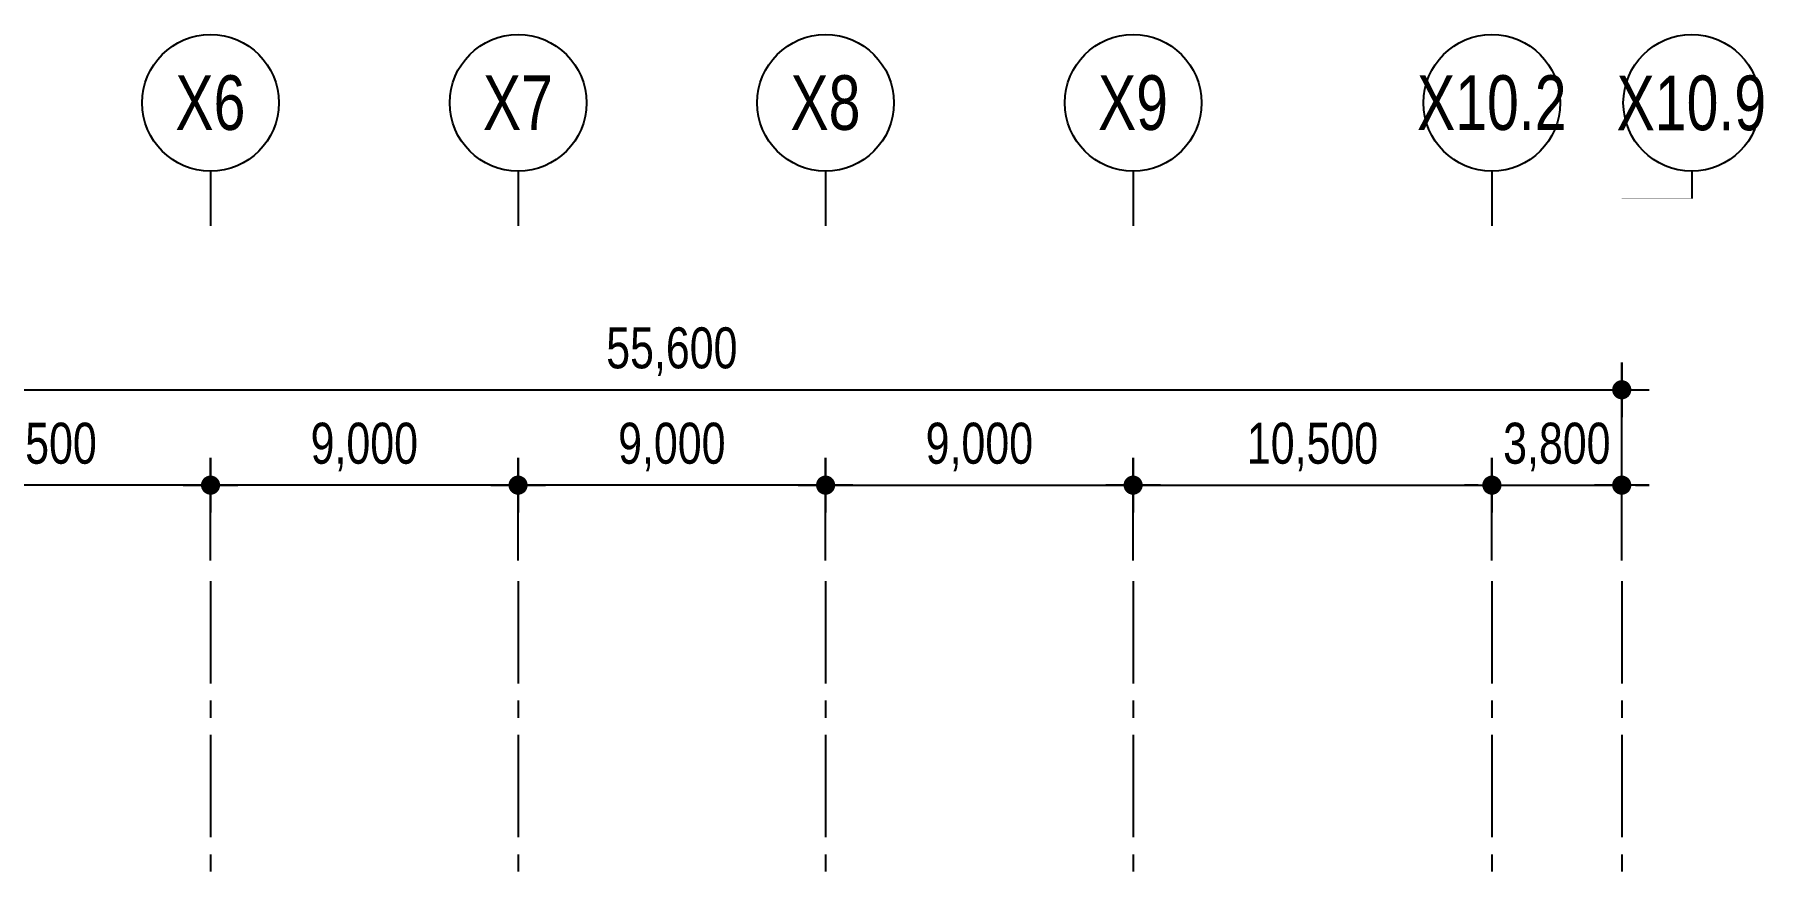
# Model space of a CAD drawing. Header units: millimetres. Extents: x 10000 to 302800, y 6800 to 229018.
# Drawn here: x 89178 to 139774, y 90572 to 115159 of the extents above; entities that cross this region are included whole.
import ezdxf
from ezdxf.enums import TextEntityAlignment as Align

# ---------------------------------------------------------------- set-up
doc = ezdxf.new("R2010")
doc.units = ezdxf.units.MM
doc.header["$LTSCALE"] = 400
doc.header["$MEASUREMENT"] = 0
doc.linetypes.add('X-GRID_5~ROOF$0$CENTER2', pattern=[1.125, 0.75, -0.125, 0.125, -0.125])
doc.layers.get('0').update_dxf_attribs({"linetype": 'CONTINUOUS'})
for name, color, linetype in [('A-DIM1', 7, 'CONTINUOUS'), ('A-SYM', 7, 'CONTINUOUS'), ('A-TXT1', 3, 'CONTINUOUS'), ('X-GRID_5~ROOF$0$A-CEN1', 1, 'X-GRID_5~ROOF$0$CENTER2')]:
    doc.layers.add(name, color=color, linetype=linetype)
doc.styles.add('Heerim', font='', dxfattribs={"width": 0.8})
doc.styles.add('Hrtext', font='', dxfattribs={"width": 0.8})
doc.styles.get('Heerim').set_extended_font_data('Dotum')
doc.styles.get('Hrtext').set_extended_font_data('Dotum')
doc.dimstyles.new('HEERIM(Ext)', dxfattribs={"dimtxt": 3, "dimasz": 1, "dimexe": 2, "dimexo": 1.5, "dimgap": 1, "dimtad": 1, "dimdec": 0, "dimzin": 0, "dimdsep": 46, "dimlunit": 6, "dimtxsty": 'Hrtext', "dimblk": 'dotdim1', "dimcen": 1, "dimdle": 2, "dimclrd": 256, "dimclre": 256, "dimclrt": 3, "dimadec": 0, "dimazin": 0, "dimtfac": 1, "dimtdec": 0, "dimtix": 1, "dimtmove": 2, "dimatfit": 3, "dimldrblk": 'dotdim1', "dimfxl": 2, "dimtolj": 1, "dimtzin": 0, "dimlwd": -1, "dimarcsym": 0})

# ---------------------------------------------------------------- blocks, each defined once
blk = doc.blocks.new('X-GRID_5~ROOF')
at = {"layer": 'X-GRID_5~ROOF$0$A-CEN1', "ltscale": 10}
for p, q in [((89549, 117553), (89549, 58621)), ((98549, 117553), (98549, 58621)), ((107549, 117553), (107549, 58621)), ((116549, 117553), (116549, 58621)), ((127049, 117553), (127049, 58621)), ((130849, 117553), (130849, 58621))]:
    blk.add_line(p, q, dxfattribs=at)
blk = doc.blocks.new('X-BASE-9F')
blk.add_blockref('X-GRID_5~ROOF', (0, 0))
blk = doc.blocks.new('*U77')
for q in [(0, 0), (0, 2)]:
    blk.add_line((0, 4), q)
blk.add_circle((0, 9), 5)
at = {"style": 'Heerim', "width": 0.8}
blk.add_attdef('NO', text='', height=4, dxfattribs=at).set_placement((-0.01, 9.02), align=Align.MIDDLE_CENTER)
blk = doc.blocks.new('dotdim1')
at = {"layer": 'A-DIM1'}
for p, q in [((0, 2), (0, -2)), ((-2, 0), (2, 0))]:
    blk.add_line(p, q, dxfattribs=at)
at = {"layer": 'A-DIM1', "const_width": 0.7}
blk.add_lwpolyline([(0.35, 0, 1), (-0.35, 0, 1)], format="xyb", close=True, dxfattribs=at)
blk = doc.blocks.new('*D45')
at = {"layer": 'A-DIM1', "lineweight": -2, "transparency": 16777216}
for p, q in [((48200, 12182), (48200, 15190)), ((52000, 12182), (52000, 15190))]:
    blk.add_line(p, q, dxfattribs=at)
at = {"layer": 'A-DIM1', "transparency": 16777216}
for p, q in [((47800, 14390), (47400, 14390)), ((48200, 14390), (52000, 14390)), ((52400, 14390), (52800, 14390))]:
    blk.add_line(p, q, dxfattribs=at)
at = {"layer": 'A-DIM1', "transparency": 16777216, "xscale": 400, "yscale": 400, "zscale": 400}
blk.add_blockref('dotdim1', (48200, 14390), dxfattribs=at)
at = {"layer": 'A-DIM1', "transparency": 16777216, "xscale": 400, "yscale": 400, "zscale": 400, "rotation": 180}
blk.add_blockref('dotdim1', (52000, 14390), dxfattribs=at)
at = {"layer": 'A-DIM1', "color": 3, "transparency": 16777216, "insert": (50100, 15506), "char_height": 1200, "attachment_point": 5, "style": 'Hrtext'}
blk.add_mtext('\\A1;3,800', dxfattribs=at)
blk = doc.blocks.new('*D49')
at = {"layer": 'A-DIM1', "lineweight": -2, "transparency": 16777216}
for p, q in [((37700, 12182), (37700, 15190)), ((48200, 12182), (48200, 15190))]:
    blk.add_line(p, q, dxfattribs=at)
at = {"layer": 'A-DIM1', "transparency": 16777216}
blk.add_line((38100, 14390), (47800, 14390), dxfattribs=at)
at = {"layer": 'A-DIM1', "transparency": 16777216, "xscale": 400, "yscale": 400, "zscale": 400, "rotation": 180}
blk.add_blockref('dotdim1', (37700, 14390), dxfattribs=at)
at = {"layer": 'A-DIM1', "transparency": 16777216, "xscale": 400, "yscale": 400, "zscale": 400}
blk.add_blockref('dotdim1', (48200, 14390), dxfattribs=at)
at = {"layer": 'A-DIM1', "color": 3, "transparency": 16777216, "insert": (42950, 15506), "char_height": 1200, "attachment_point": 5, "style": 'Hrtext'}
blk.add_mtext('\\A1;10,500', dxfattribs=at)
blk = doc.blocks.new('*D50')
at = {"layer": 'A-DIM1', "lineweight": -2, "transparency": 16777216}
for p, q in [((28700, 12182), (28700, 15190)), ((37700, 12182), (37700, 15190))]:
    blk.add_line(p, q, dxfattribs=at)
at = {"layer": 'A-DIM1', "transparency": 16777216}
blk.add_line((29100, 14390), (37300, 14390), dxfattribs=at)
at = {"layer": 'A-DIM1', "transparency": 16777216, "xscale": 400, "yscale": 400, "zscale": 400, "rotation": 180}
blk.add_blockref('dotdim1', (28700, 14390), dxfattribs=at)
at = {"layer": 'A-DIM1', "transparency": 16777216, "xscale": 400, "yscale": 400, "zscale": 400}
blk.add_blockref('dotdim1', (37700, 14390), dxfattribs=at)
at = {"layer": 'A-DIM1', "color": 3, "transparency": 16777216, "insert": (33200, 15506), "char_height": 1200, "attachment_point": 5, "style": 'Hrtext'}
blk.add_mtext('\\A1;9,000', dxfattribs=at)
blk = doc.blocks.new('*D51')
at = {"layer": 'A-DIM1', "lineweight": -2, "transparency": 16777216}
for p, q in [((19700, 12182), (19700, 15190)), ((28700, 12182), (28700, 15190))]:
    blk.add_line(p, q, dxfattribs=at)
at = {"layer": 'A-DIM1', "transparency": 16777216}
blk.add_line((28300, 14390), (20100, 14390), dxfattribs=at)
at = {"layer": 'A-DIM1', "transparency": 16777216, "xscale": 400, "yscale": 400, "zscale": 400, "rotation": 180}
blk.add_blockref('dotdim1', (19700, 14390), dxfattribs=at)
at = {"layer": 'A-DIM1', "transparency": 16777216, "xscale": 400, "yscale": 400, "zscale": 400}
blk.add_blockref('dotdim1', (28700, 14390), dxfattribs=at)
at = {"layer": 'A-DIM1', "color": 3, "transparency": 16777216, "insert": (24200, 15506), "char_height": 1200, "attachment_point": 5, "style": 'Hrtext'}
blk.add_mtext('\\A1;9,000', dxfattribs=at)
blk = doc.blocks.new('*D52')
at = {"layer": 'A-DIM1', "lineweight": -2, "transparency": 16777216}
for p, q in [((10700, 12182), (10700, 15190)), ((19700, 12182), (19700, 15190))]:
    blk.add_line(p, q, dxfattribs=at)
at = {"layer": 'A-DIM1', "transparency": 16777216}
blk.add_line((19300, 14390), (11100, 14390), dxfattribs=at)
at = {"layer": 'A-DIM1', "transparency": 16777216, "xscale": 400, "yscale": 400, "zscale": 400, "rotation": 180}
blk.add_blockref('dotdim1', (10700, 14390), dxfattribs=at)
at = {"layer": 'A-DIM1', "transparency": 16777216, "xscale": 400, "yscale": 400, "zscale": 400}
blk.add_blockref('dotdim1', (19700, 14390), dxfattribs=at)
at = {"layer": 'A-DIM1', "color": 3, "transparency": 16777216, "insert": (15200, 15506), "char_height": 1200, "attachment_point": 5, "style": 'Hrtext'}
blk.add_mtext('\\A1;9,000', dxfattribs=at)
blk = doc.blocks.new('*D53')
at = {"layer": 'A-DIM1', "lineweight": -2, "transparency": 16777216}
for p, q in [((200, 12182), (200, 15190)), ((10700, 12182), (10700, 15190))]:
    blk.add_line(p, q, dxfattribs=at)
at = {"layer": 'A-DIM1', "transparency": 16777216}
blk.add_line((10300, 14390), (600, 14390), dxfattribs=at)
at = {"layer": 'A-DIM1', "transparency": 16777216, "xscale": 400, "yscale": 400, "zscale": 400, "rotation": 180}
blk.add_blockref('dotdim1', (200, 14390), dxfattribs=at)
at = {"layer": 'A-DIM1', "transparency": 16777216, "xscale": 400, "yscale": 400, "zscale": 400}
blk.add_blockref('dotdim1', (10700, 14390), dxfattribs=at)
at = {"layer": 'A-DIM1', "color": 3, "transparency": 16777216, "insert": (5450, 15506), "char_height": 1200, "attachment_point": 5, "style": 'Hrtext'}
blk.add_mtext('\\A1;10,500', dxfattribs=at)
blk = doc.blocks.new('*D55')
at = {"layer": 'A-DIM1', "lineweight": -2, "transparency": 16777216}
for p, q in [((-3600, 12182), (-3600, 17982)), ((52000, 12182), (52000, 17982))]:
    blk.add_line(p, q, dxfattribs=at)
at = {"layer": 'A-DIM1', "transparency": 16777216}
blk.add_line((-3200, 17182), (51600, 17182), dxfattribs=at)
at = {"layer": 'A-DIM1', "transparency": 16777216, "xscale": 400, "yscale": 400, "zscale": 400, "rotation": 180}
blk.add_blockref('dotdim1', (-3600, 17182), dxfattribs=at)
at = {"layer": 'A-DIM1', "transparency": 16777216, "xscale": 400, "yscale": 400, "zscale": 400}
blk.add_blockref('dotdim1', (52000, 17182), dxfattribs=at)
at = {"layer": 'A-DIM1', "color": 3, "transparency": 16777216, "insert": (24200, 18298), "char_height": 1200, "attachment_point": 5, "style": 'Hrtext'}
blk.add_mtext('\\A1;55,600', dxfattribs=at)
blk = doc.blocks.new('TOWER DIM')
blk.add_line((54046.2, 23581.5), (54046.2, 22781.5))
blk.add_circle((54046.2, 25581.5), 2000)
at = {"layer": 'A-SYM', "const_width": 0.7}
blk.add_lwpolyline([(54046.2, 22781.5), (52000, 22781.5), (52000, 21981.5)], dxfattribs=at)
at = {"layer": 'A-SYM', "xscale": 400, "yscale": 400, "zscale": 400}
for p, values in [((10700, 21981.5), {'NO': 'X6'}), ((19700, 21981.5), {'NO': 'X7'}), ((28700, 21981.5), {'NO': 'X8'}), ((37700, 21981.5), {'NO': 'X9'}), ((48200, 21981.5), {'NO': 'X10.2'})]:
    blk.add_blockref('*U77', p, dxfattribs=at).add_auto_attribs(values)
at = {"layer": 'A-SYM', "style": 'Hrtext', "width": 0.8}
blk.add_text('X10.9', height=1600, dxfattribs=at).set_placement((54037.5, 25581.5), align=Align.MIDDLE_CENTER)
at = {"layer": 'A-DIM1'}
for base, p1, p2, picture, middle in [((52000, 17181.5), (-3600, 11581.5), (52000, 11581.5), '*D55', (24200, 18298)), ((200, 14389.5), (10700, 11581.5), (200, 11581.5), '*D53', (5450, 15506)), ((10700, 14389.5), (19700, 11581.5), (10700, 11581.5), '*D52', (15200, 15506)), ((19700, 14389.5), (28700, 11581.5), (19700, 11581.5), '*D51', (24200, 15506)), ((37700, 14389.5), (28700, 11581.5), (37700, 11581.5), '*D50', (33200, 15506)), ((48200, 14389.5), (37700, 11581.5), (48200, 11581.5), '*D49', (42950, 15506)), ((52000, 14389.5), (48200, 11581.5), (52000, 11581.5), '*D45', (50100, 15506))]:
    dim = blk.add_linear_dim(base=base, p1=p1, p2=p2, dimstyle='HEERIM(Ext)', override={"dimscale": 400}, dxfattribs=at)
    dim.commit()
    dim.dimension.update_dxf_attribs({"geometry": picture, "text_midpoint": middle})

msp = doc.modelspace()

# ---------------------------------------------------------------- block references
at = {"layer": 'A-TXT1'}
msp.add_blockref('X-BASE-9F', (4779, -18394), dxfattribs=at)

# ---------------------------------------------------------------- next in the draw order: block references
at = {"layer": 'A-DIM1'}
msp.add_blockref('TOWER DIM', (83628, 87578), dxfattribs=at)

doc.saveas('drawing.dxf')
